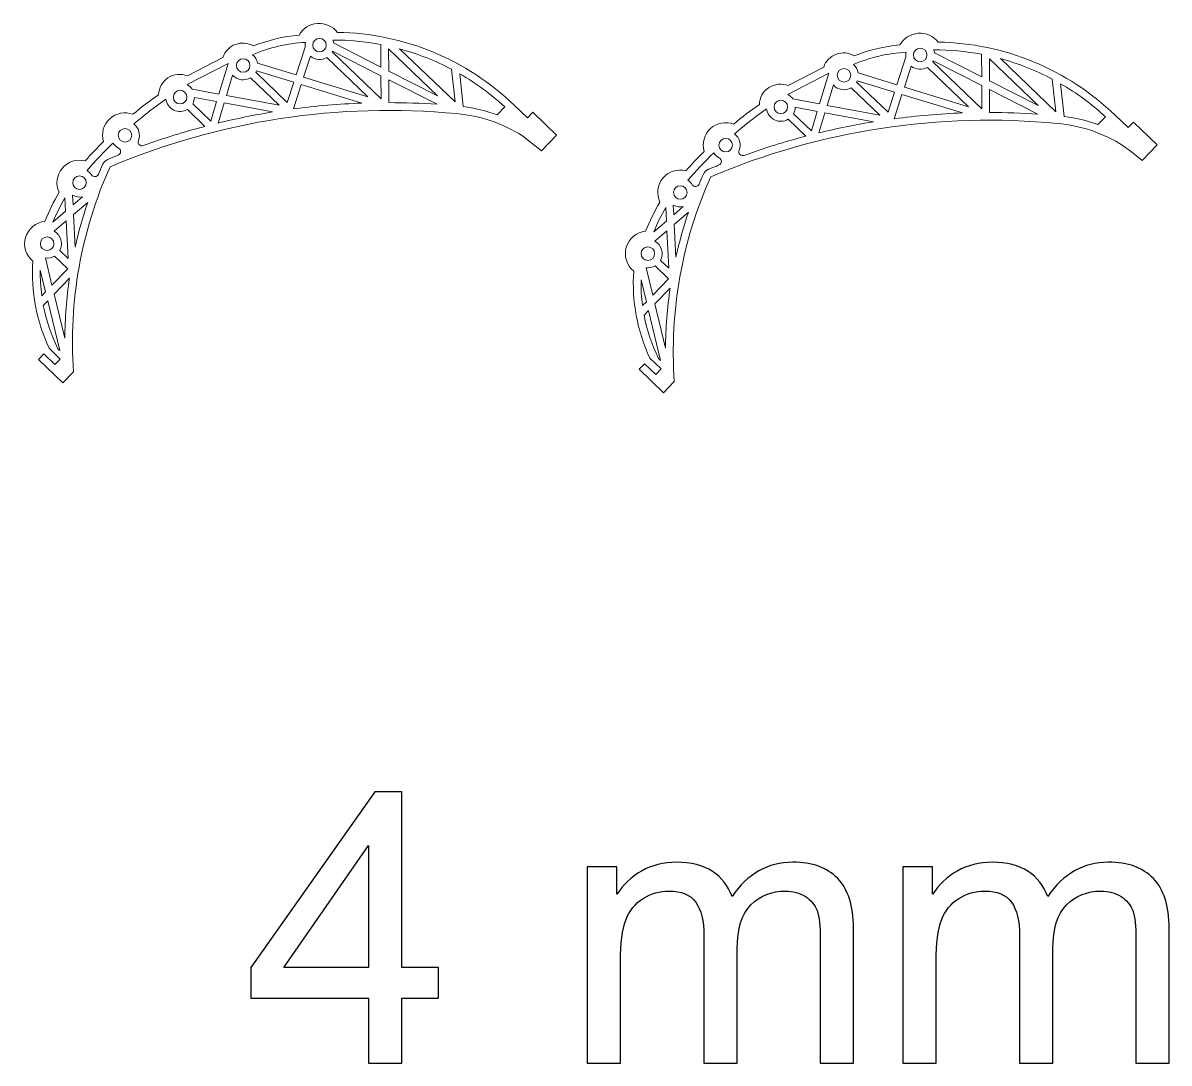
# Model space of a CAD drawing. Header units: millimetres. Extents: x -924 to 692, y -968 to 888.
# Drawn here: x 99 to 692, y -738 to -200 of the extents above; entities that cross this region are included whole.
import ezdxf

# ---------------------------------------------------------------- set-up
doc = ezdxf.new("R2010")
doc.units = ezdxf.units.MM
doc.header["$MEASUREMENT"] = 0

msp = doc.modelspace()

# ---------------------------------------------------------------- linework, layer by layer
at = {"lineweight": 5}
for points, knots in [([(362.8055, -246.691), (362.8055, -246.691), (375.0893, -258.4822), (375.0893, -258.4822), (375.0893, -258.4822), (375.0893, -258.4822), (367.2673, -266.631), (367.2673, -266.631), (367.2673, -266.631), (367.2673, -266.631), (361.7364, -262.0861), (361.7364, -262.0861), (361.7364, -262.0861), (361.7364, -262.0861), (357.5361, -258.8951), (357.5361, -258.8951), (357.5361, -258.8951), (347.2894, -252.423), (335.6518, -248.4897), (323.5795, -247.4211), (323.5795, -247.4211), (262.4586, -241.5373), (200.8632, -250.9915), (144.3262, -274.9488), (144.3262, -274.9488), (129.3816, -308.1695), (122.9067, -344.56), (125.4834, -380.8962), (125.4834, -380.8962), (125.4834, -380.8962), (119.9435, -386.6676), (119.9435, -386.6676), (119.9435, -386.6676), (119.9435, -386.6676), (107.3086, -374.5395), (107.3086, -374.5395), (107.3086, -374.5395), (107.3086, -374.5395), (110.0786, -371.6538), (110.0786, -371.6538), (110.0786, -371.6538), (110.0786, -371.6538), (115.85, -377.1938), (115.85, -377.1938), (115.85, -377.1938), (115.85, -377.1938), (118.62, -374.3081), (118.62, -374.3081), (118.62, -374.3081), (118.62, -374.3081), (112.8486, -368.7681), (112.8486, -368.7681), (112.8486, -368.7681), (106.3048, -354.6983), (103.4255, -339.1945), (104.4774, -323.7131), (104.4774, -323.7131), (100.8228, -320.762), (99.3076, -315.8988), (100.6394, -311.3942), (100.6394, -311.3942), (101.9713, -306.8895), (105.9734, -303.6234), (110.6452, -303.1341), (110.6452, -303.1341), (112.7106, -297.9303), (115.1851, -292.8975), (118.0449, -288.0842), (118.0449, -288.0842), (116.1052, -284.0196), (116.692, -279.1998), (119.5501, -275.7193), (119.5501, -275.7193), (122.4083, -272.2388), (127.087, -270.7427), (131.4512, -271.8548), (131.4512, -271.8548), (134.5139, -268.4406), (137.6672, -265.1083), (140.9072, -261.862), (140.9072, -261.862), (139.6648, -257.6394), (140.9175, -253.0774), (144.1422, -250.0814), (144.1422, -250.0814), (147.3668, -247.0855), (152.064, -246.1922), (156.1839, -247.7414), (156.1839, -247.7414), (160.3936, -244.1143), (164.8215, -240.7473), (169.4417, -237.66), (169.4417, -237.66), (169.5197, -234.116), (171.3292, -230.8351), (174.2851, -228.8783), (174.2851, -228.8783), (177.241, -226.9216), (180.9945, -226.5479), (184.2874, -227.8604), (184.2874, -227.8604), (184.2874, -227.8604), (202.6875, -218.2936), (202.6875, -218.2936), (202.6875, -218.2936), (203.7156, -215.1984), (206.0897, -212.7349), (209.145, -211.5933), (209.145, -211.5933), (212.2002, -210.4517), (215.6261, -210.7654), (218.432, -212.4281), (218.432, -212.4281), (225.9798, -209.4056), (233.9332, -207.5089), (242.0327, -206.7993), (242.0327, -206.7993), (244.012, -203.3308), (247.5878, -201.0748), (251.5705, -200.7818), (251.5705, -200.7818), (255.5533, -200.4888), (259.4415, -202.2236), (261.9071, -205.365), (261.9071, -205.365), (296.0376, -205.8681), (328.7154, -219.3647), (353.2666, -243.0792), (353.2666, -243.0792), (353.2666, -243.0792), (360.0355, -249.5767), (360.0355, -249.5767), (360.0355, -249.5767), (360.0355, -249.5767), (362.8055, -246.691), (362.8055, -246.691)], [0, 0, 0, 0, 0.02941176, 0.02941176, 0.02941176, 0.02941176, 0.05882353, 0.05882353, 0.05882353, 0.05882353, 0.08823529, 0.08823529, 0.08823529, 0.08823529, 0.11764706, 0.11764706, 0.11764706, 0.11764706, 0.14705882, 0.14705882, 0.14705882, 0.14705882, 0.17647059, 0.17647059, 0.17647059, 0.17647059, 0.20588235, 0.20588235, 0.20588235, 0.20588235, 0.23529412, 0.23529412, 0.23529412, 0.23529412, 0.26470588, 0.26470588, 0.26470588, 0.26470588, 0.29411765, 0.29411765, 0.29411765, 0.29411765, 0.32352941, 0.32352941, 0.32352941, 0.32352941, 0.35294118, 0.35294118, 0.35294118, 0.35294118, 0.38235294, 0.38235294, 0.38235294, 0.38235294, 0.41176471, 0.41176471, 0.41176471, 0.41176471, 0.44117647, 0.44117647, 0.44117647, 0.44117647, 0.47058824, 0.47058824, 0.47058824, 0.47058824, 0.5, 0.5, 0.5, 0.5, 0.52941176, 0.52941176, 0.52941176, 0.52941176, 0.55882353, 0.55882353, 0.55882353, 0.55882353, 0.58823529, 0.58823529, 0.58823529, 0.58823529, 0.61764706, 0.61764706, 0.61764706, 0.61764706, 0.64705882, 0.64705882, 0.64705882, 0.64705882, 0.67647059, 0.67647059, 0.67647059, 0.67647059, 0.70588235, 0.70588235, 0.70588235, 0.70588235, 0.73529412, 0.73529412, 0.73529412, 0.73529412, 0.76470588, 0.76470588, 0.76470588, 0.76470588, 0.79411765, 0.79411765, 0.79411765, 0.79411765, 0.82352941, 0.82352941, 0.82352941, 0.82352941, 0.85294118, 0.85294118, 0.85294118, 0.85294118, 0.88235294, 0.88235294, 0.88235294, 0.88235294, 0.91176471, 0.91176471, 0.91176471, 0.91176471, 0.94117647, 0.94117647, 0.94117647, 0.94117647, 0.97058824, 0.97058824, 0.97058824, 0.97058824, 1, 1, 1, 1]), ([(673.3159, -251.771), (673.3159, -251.771), (685.5997, -263.5622), (685.5997, -263.5622), (685.5997, -263.5622), (685.5997, -263.5622), (677.7778, -271.711), (677.7778, -271.711), (677.7778, -271.711), (677.7778, -271.711), (672.2469, -267.1661), (672.2469, -267.1661), (672.2469, -267.1661), (672.2469, -267.1661), (668.0465, -263.9751), (668.0465, -263.9751), (668.0465, -263.9751), (657.7998, -257.503), (646.1623, -253.5697), (634.0899, -252.5011), (634.0899, -252.5011), (572.969, -246.6173), (511.3736, -256.0715), (454.8366, -280.0288), (454.8366, -280.0288), (439.8921, -313.2495), (433.4171, -349.64), (435.9938, -385.9762), (435.9938, -385.9762), (435.9938, -385.9762), (430.4539, -391.7476), (430.4539, -391.7476), (430.4539, -391.7476), (430.4539, -391.7476), (417.8191, -379.6195), (417.8191, -379.6195), (417.8191, -379.6195), (417.8191, -379.6195), (420.589, -376.7338), (420.589, -376.7338), (420.589, -376.7338), (420.589, -376.7338), (426.3604, -382.2738), (426.3604, -382.2738), (426.3604, -382.2738), (426.3604, -382.2738), (429.1304, -379.3881), (429.1304, -379.3881), (429.1304, -379.3881), (429.1304, -379.3881), (423.359, -373.8481), (423.359, -373.8481), (423.359, -373.8481), (416.8152, -359.7783), (413.9359, -344.2745), (414.9879, -328.7931), (414.9879, -328.7931), (411.3332, -325.842), (409.8181, -320.9788), (411.1499, -316.4742), (411.1499, -316.4742), (412.4817, -311.9695), (416.4838, -308.7034), (421.1556, -308.2141), (421.1556, -308.2141), (423.221, -303.0103), (425.6956, -297.9775), (428.5553, -293.1642), (428.5553, -293.1642), (426.6156, -289.0996), (427.2024, -284.2798), (430.0606, -280.7993), (430.0606, -280.7993), (432.9188, -277.3188), (437.5974, -275.8227), (441.9617, -276.9348), (441.9617, -276.9348), (445.0244, -273.5206), (448.1776, -270.1883), (451.4177, -266.942), (451.4177, -266.942), (450.1752, -262.7194), (451.428, -258.1574), (454.6526, -255.1614), (454.6526, -255.1614), (457.8772, -252.1655), (462.5744, -251.2722), (466.6944, -252.8214), (466.6944, -252.8214), (470.9041, -249.1943), (475.3319, -245.8273), (479.9521, -242.74), (479.9521, -242.74), (480.0301, -239.196), (481.8396, -235.9151), (484.7955, -233.9583), (484.7955, -233.9583), (487.7514, -232.0016), (491.5049, -231.6279), (494.7978, -232.9404), (494.7978, -232.9404), (494.7978, -232.9404), (513.198, -223.3736), (513.198, -223.3736), (513.198, -223.3736), (514.226, -220.2784), (516.6002, -217.8149), (519.6554, -216.6733), (519.6554, -216.6733), (522.7106, -215.5317), (526.1365, -215.8454), (528.9424, -217.5081), (528.9424, -217.5081), (536.4902, -214.4856), (544.4437, -212.5889), (552.5431, -211.8793), (552.5431, -211.8793), (554.5224, -208.4108), (558.0982, -206.1548), (562.081, -205.8618), (562.081, -205.8618), (566.0637, -205.5688), (569.9519, -207.3036), (572.4176, -210.445), (572.4176, -210.445), (606.548, -210.9481), (639.2259, -224.4447), (663.777, -248.1592), (663.777, -248.1592), (663.777, -248.1592), (670.5459, -254.6567), (670.5459, -254.6567), (670.5459, -254.6567), (670.5459, -254.6567), (673.3159, -251.771), (673.3159, -251.771)], [0, 0, 0, 0, 0.02941176, 0.02941176, 0.02941176, 0.02941176, 0.05882353, 0.05882353, 0.05882353, 0.05882353, 0.08823529, 0.08823529, 0.08823529, 0.08823529, 0.11764706, 0.11764706, 0.11764706, 0.11764706, 0.14705882, 0.14705882, 0.14705882, 0.14705882, 0.17647059, 0.17647059, 0.17647059, 0.17647059, 0.20588235, 0.20588235, 0.20588235, 0.20588235, 0.23529412, 0.23529412, 0.23529412, 0.23529412, 0.26470588, 0.26470588, 0.26470588, 0.26470588, 0.29411765, 0.29411765, 0.29411765, 0.29411765, 0.32352941, 0.32352941, 0.32352941, 0.32352941, 0.35294118, 0.35294118, 0.35294118, 0.35294118, 0.38235294, 0.38235294, 0.38235294, 0.38235294, 0.41176471, 0.41176471, 0.41176471, 0.41176471, 0.44117647, 0.44117647, 0.44117647, 0.44117647, 0.47058824, 0.47058824, 0.47058824, 0.47058824, 0.5, 0.5, 0.5, 0.5, 0.52941176, 0.52941176, 0.52941176, 0.52941176, 0.55882353, 0.55882353, 0.55882353, 0.55882353, 0.58823529, 0.58823529, 0.58823529, 0.58823529, 0.61764706, 0.61764706, 0.61764706, 0.61764706, 0.64705882, 0.64705882, 0.64705882, 0.64705882, 0.67647059, 0.67647059, 0.67647059, 0.67647059, 0.70588235, 0.70588235, 0.70588235, 0.70588235, 0.73529412, 0.73529412, 0.73529412, 0.73529412, 0.76470588, 0.76470588, 0.76470588, 0.76470588, 0.79411765, 0.79411765, 0.79411765, 0.79411765, 0.82352941, 0.82352941, 0.82352941, 0.82352941, 0.85294118, 0.85294118, 0.85294118, 0.85294118, 0.88235294, 0.88235294, 0.88235294, 0.88235294, 0.91176471, 0.91176471, 0.91176471, 0.91176471, 0.94117647, 0.94117647, 0.94117647, 0.94117647, 0.97058824, 0.97058824, 0.97058824, 0.97058824, 1, 1, 1, 1]), ([(245.292, -210.5833), (245.1398, -211.3705), (245.1161, -212.177), (245.222, -212.9719), (245.222, -212.9719), (245.222, -212.9719), (240.5618, -227.3837), (240.5618, -227.3837), (240.5618, -227.3837), (240.5618, -227.3837), (220.4744, -221.2233), (220.4744, -221.2233), (220.4744, -221.2233), (220.1794, -219.5531), (219.3222, -218.035), (218.0438, -216.9204), (218.0438, -216.9204), (226.6759, -213.2033), (235.9055, -211.0572), (245.292, -210.5833)], [0, 0, 0, 0, 0.2, 0.2, 0.2, 0.2, 0.4, 0.4, 0.4, 0.4, 0.6, 0.6, 0.6, 0.6, 0.8, 0.8, 0.8, 0.8, 1, 1, 1, 1]), ([(256.0778, -211.9921), (256.0778, -210.0591), (254.5108, -208.4921), (252.5778, -208.4921), (252.5778, -208.4921), (250.6448, -208.4921), (249.0778, -210.0591), (249.0778, -211.9921), (249.0778, -211.9921), (249.0778, -213.9251), (250.6448, -215.4921), (252.5778, -215.4921), (252.5778, -215.4921), (254.5108, -215.4921), (256.0778, -213.9251), (256.0778, -211.9921)], [0, 0, 0, 0, 0.25, 0.25, 0.25, 0.25, 0.5, 0.5, 0.5, 0.5, 0.75, 0.75, 0.75, 0.75, 1, 1, 1, 1]), ([(259.5127, -209.3509), (267.8306, -209.3252), (276.1335, -210.0961), (284.3046, -211.6525), (284.3046, -211.6525), (284.3046, -211.6525), (284.3582, -223.3152), (284.3582, -223.3152), (284.3582, -223.3152), (284.3582, -223.3152), (259.9119, -210.8612), (259.9119, -210.8612), (259.9119, -210.8612), (259.8324, -210.3451), (259.6985, -209.8389), (259.5127, -209.3509)], [0, 0, 0, 0, 0.25, 0.25, 0.25, 0.25, 0.5, 0.5, 0.5, 0.5, 0.75, 0.75, 0.75, 0.75, 1, 1, 1, 1]), ([(216.6666, -222.5134), (216.6666, -220.5804), (215.0996, -219.0134), (213.1666, -219.0134), (213.1666, -219.0134), (211.2336, -219.0134), (209.6666, -220.5804), (209.6666, -222.5134), (209.6666, -222.5134), (209.6666, -224.4464), (211.2336, -226.0134), (213.1666, -226.0134), (213.1666, -226.0134), (215.0996, -226.0134), (216.6666, -224.4464), (216.6666, -222.5134)], [0, 0, 0, 0, 0.25, 0.25, 0.25, 0.25, 0.5, 0.5, 0.5, 0.5, 0.75, 0.75, 0.75, 0.75, 1, 1, 1, 1]), ([(256.3483, -218.3837), (256.3483, -218.3837), (277.5378, -238.7234), (277.5378, -238.7234), (277.5378, -238.7234), (277.5378, -238.7234), (244.3864, -228.5566), (244.3864, -228.5566), (244.3864, -228.5566), (244.3864, -228.5566), (247.8841, -217.7399), (247.8841, -217.7399), (247.8841, -217.7399), (250.2938, -219.7064), (253.6699, -219.9648), (256.3483, -218.3837)], [0, 0, 0, 0, 0.25, 0.25, 0.25, 0.25, 0.5, 0.5, 0.5, 0.5, 0.75, 0.75, 0.75, 0.75, 1, 1, 1, 1]), ([(259.3361, -215.057), (259.2684, -215.2063), (259.1957, -215.3534), (259.1183, -215.498), (259.1183, -215.498), (259.1183, -215.498), (284.4339, -239.7984), (284.4339, -239.7984), (284.4339, -239.7984), (284.4339, -239.7984), (284.3788, -227.8149), (284.3788, -227.8149), (284.3788, -227.8149), (284.3788, -227.8149), (259.3361, -215.057), (259.3361, -215.057)], [0, 0, 0, 0, 0.25, 0.25, 0.25, 0.25, 0.5, 0.5, 0.5, 0.5, 0.75, 0.75, 0.75, 0.75, 1, 1, 1, 1]), ([(288.3676, -225.3578), (288.3676, -225.3578), (288.3153, -213.9783), (288.3153, -213.9783), (288.3153, -213.9783), (288.3153, -213.9783), (313.5186, -238.171), (313.5186, -238.171), (313.5186, -238.171), (313.5186, -238.171), (288.3676, -225.3578), (288.3676, -225.3578)], [0, 0, 0, 0, 0.33333333, 0.33333333, 0.33333333, 0.33333333, 0.66666667, 0.66666667, 0.66666667, 0.66666667, 1, 1, 1, 1]), ([(320.8578, -224.4738), (320.8578, -224.4738), (322.6363, -241.3784), (322.6363, -241.3784), (322.6363, -241.3784), (322.6363, -241.3784), (293.9931, -213.8838), (293.9931, -213.8838), (293.9931, -213.8838), (303.3119, -216.4078), (312.3233, -219.9602), (320.8578, -224.4738)], [0, 0, 0, 0, 0.33333333, 0.33333333, 0.33333333, 0.33333333, 0.66666667, 0.66666667, 0.66666667, 0.66666667, 1, 1, 1, 1]), ([(555.8024, -215.6633), (555.6502, -216.4505), (555.6265, -217.257), (555.7324, -218.0519), (555.7324, -218.0519), (555.7324, -218.0519), (551.0722, -232.4637), (551.0722, -232.4637), (551.0722, -232.4637), (551.0722, -232.4637), (530.9848, -226.3033), (530.9848, -226.3033), (530.9848, -226.3033), (530.6898, -224.6331), (529.8326, -223.115), (528.5542, -222.0004), (528.5542, -222.0004), (537.1863, -218.2833), (546.416, -216.1372), (555.8024, -215.6633)], [0, 0, 0, 0, 0.2, 0.2, 0.2, 0.2, 0.4, 0.4, 0.4, 0.4, 0.6, 0.6, 0.6, 0.6, 0.8, 0.8, 0.8, 0.8, 1, 1, 1, 1]), ([(566.5883, -217.0721), (566.5883, -215.1391), (565.0213, -213.5721), (563.0883, -213.5721), (563.0883, -213.5721), (561.1553, -213.5721), (559.5883, -215.1391), (559.5883, -217.0721), (559.5883, -217.0721), (559.5882, -219.0051), (561.1552, -220.5721), (563.0882, -220.5721), (563.0882, -220.5721), (565.0212, -220.5721), (566.5882, -219.0051), (566.5883, -217.0721)], [0, 0, 0, 0, 0.25, 0.25, 0.25, 0.25, 0.5, 0.5, 0.5, 0.5, 0.75, 0.75, 0.75, 0.75, 1, 1, 1, 1]), ([(570.0231, -214.4309), (578.3411, -214.4052), (586.6439, -215.1761), (594.815, -216.7325), (594.815, -216.7325), (594.815, -216.7325), (594.8686, -228.3952), (594.8686, -228.3952), (594.8686, -228.3952), (594.8686, -228.3952), (570.4224, -215.9412), (570.4224, -215.9412), (570.4224, -215.9412), (570.3428, -215.4251), (570.209, -214.9189), (570.0231, -214.4309)], [0, 0, 0, 0, 0.25, 0.25, 0.25, 0.25, 0.5, 0.5, 0.5, 0.5, 0.75, 0.75, 0.75, 0.75, 1, 1, 1, 1]), ([(598.878, -230.4378), (598.878, -230.4378), (598.8257, -219.0583), (598.8257, -219.0583), (598.8257, -219.0583), (598.8257, -219.0583), (624.0291, -243.251), (624.0291, -243.251), (624.0291, -243.251), (624.0291, -243.251), (598.878, -230.4378), (598.878, -230.4378)], [0, 0, 0, 0, 0.33333333, 0.33333333, 0.33333333, 0.33333333, 0.66666667, 0.66666667, 0.66666667, 0.66666667, 1, 1, 1, 1]), ([(631.3682, -229.5538), (631.3682, -229.5538), (633.1467, -246.4584), (633.1467, -246.4584), (633.1467, -246.4584), (633.1467, -246.4584), (604.5035, -218.9638), (604.5035, -218.9638), (604.5035, -218.9638), (613.8223, -221.4878), (622.8337, -225.0402), (631.3682, -229.5538)], [0, 0, 0, 0, 0.33333333, 0.33333333, 0.33333333, 0.33333333, 0.66666667, 0.66666667, 0.66666667, 0.66666667, 1, 1, 1, 1]), ([(186.7106, -234.7282), (186.7106, -234.7282), (200.5484, -237.304), (200.5484, -237.304), (200.5484, -237.304), (200.5484, -237.304), (205.3299, -221.4281), (205.3299, -221.4281), (205.3299, -221.4281), (205.3299, -221.4281), (184.209, -232.4095), (184.209, -232.4095), (184.209, -232.4095), (185.2114, -232.9776), (186.0681, -233.7717), (186.7106, -234.7282)], [0, 0, 0, 0, 0.25, 0.25, 0.25, 0.25, 0.5, 0.5, 0.5, 0.5, 0.75, 0.75, 0.75, 0.75, 1, 1, 1, 1]), ([(527.177, -227.5934), (527.177, -225.6604), (525.61, -224.0934), (523.677, -224.0934), (523.677, -224.0934), (521.744, -224.0934), (520.177, -225.6604), (520.177, -227.5934), (520.177, -227.5934), (520.177, -229.5264), (521.744, -231.0934), (523.677, -231.0934), (523.677, -231.0934), (525.61, -231.0934), (527.177, -229.5264), (527.177, -227.5934)], [0, 0, 0, 0, 0.25, 0.25, 0.25, 0.25, 0.5, 0.5, 0.5, 0.5, 0.75, 0.75, 0.75, 0.75, 1, 1, 1, 1]), ([(566.8587, -223.4637), (566.8587, -223.4637), (588.0482, -243.8034), (588.0482, -243.8034), (588.0482, -243.8034), (588.0482, -243.8034), (554.8968, -233.6366), (554.8968, -233.6366), (554.8968, -233.6366), (554.8968, -233.6366), (558.3945, -222.8199), (558.3945, -222.8199), (558.3945, -222.8199), (560.8042, -224.7864), (564.1803, -225.0448), (566.8587, -223.4637)], [0, 0, 0, 0, 0.25, 0.25, 0.25, 0.25, 0.5, 0.5, 0.5, 0.5, 0.75, 0.75, 0.75, 0.75, 1, 1, 1, 1]), ([(569.8466, -220.137), (569.7788, -220.2863), (569.7062, -220.4334), (569.6287, -220.578), (569.6287, -220.578), (569.6287, -220.578), (594.9443, -244.8784), (594.9443, -244.8784), (594.9443, -244.8784), (594.9443, -244.8784), (594.8893, -232.8949), (594.8893, -232.8949), (594.8893, -232.8949), (594.8893, -232.8949), (569.8466, -220.137), (569.8466, -220.137)], [0, 0, 0, 0, 0.25, 0.25, 0.25, 0.25, 0.5, 0.5, 0.5, 0.5, 0.75, 0.75, 0.75, 0.75, 1, 1, 1, 1]), ([(231.7346, -243.1091), (231.7346, -243.1091), (204.5041, -238.0403), (204.5041, -238.0403), (204.5041, -238.0403), (204.5041, -238.0403), (207.6767, -227.5064), (207.6767, -227.5064), (207.6767, -227.5064), (210.0447, -230.1078), (213.9079, -230.6936), (216.937, -228.9049), (216.937, -228.9049), (216.937, -228.9049), (231.7346, -243.1091), (231.7346, -243.1091)], [0, 0, 0, 0, 0.25, 0.25, 0.25, 0.25, 0.5, 0.5, 0.5, 0.5, 0.75, 0.75, 0.75, 0.75, 1, 1, 1, 1]), ([(220.0532, -225.278), (219.9515, -225.5312), (219.8359, -225.7787), (219.707, -226.0192), (219.707, -226.0192), (219.707, -226.0192), (235.9586, -241.6191), (235.9586, -241.6191), (235.9586, -241.6191), (235.9586, -241.6191), (239.3309, -231.1901), (239.3309, -231.1901), (239.3309, -231.1901), (239.3309, -231.1901), (220.0532, -225.278), (220.0532, -225.278)], [0, 0, 0, 0, 0.25, 0.25, 0.25, 0.25, 0.5, 0.5, 0.5, 0.5, 0.75, 0.75, 0.75, 0.75, 1, 1, 1, 1]), ([(313.341, -242.5696), (313.341, -242.5696), (288.3883, -229.8575), (288.3883, -229.8575), (288.3883, -229.8575), (288.3883, -229.8575), (288.4428, -241.7225), (288.4428, -241.7225), (288.4428, -241.7225), (296.7491, -241.7275), (305.0535, -242.01), (313.341, -242.5696)], [0, 0, 0, 0, 0.33333333, 0.33333333, 0.33333333, 0.33333333, 0.66666667, 0.66666667, 0.66666667, 0.66666667, 1, 1, 1, 1]), ([(344.4408, -248.0179), (338.7753, -245.9421), (332.8948, -244.5126), (326.9086, -243.7564), (326.9086, -243.7564), (326.9086, -243.7564), (325.1283, -226.8358), (325.1283, -226.8358), (325.1283, -226.8358), (333.4787, -231.6604), (341.2693, -237.3982), (348.3542, -243.941), (348.3542, -243.941), (348.3542, -243.941), (344.4408, -248.0179), (344.4408, -248.0179)], [0, 0, 0, 0, 0.25, 0.25, 0.25, 0.25, 0.5, 0.5, 0.5, 0.5, 0.75, 0.75, 0.75, 0.75, 1, 1, 1, 1]), ([(497.221, -239.8082), (497.221, -239.8082), (511.0588, -242.384), (511.0588, -242.384), (511.0588, -242.384), (511.0588, -242.384), (515.8403, -226.5081), (515.8403, -226.5081), (515.8403, -226.5081), (515.8403, -226.5081), (494.7194, -237.4895), (494.7194, -237.4895), (494.7194, -237.4895), (495.7219, -238.0576), (496.5785, -238.8517), (497.221, -239.8082)], [0, 0, 0, 0, 0.25, 0.25, 0.25, 0.25, 0.5, 0.5, 0.5, 0.5, 0.75, 0.75, 0.75, 0.75, 1, 1, 1, 1]), ([(530.5636, -230.358), (530.4619, -230.6112), (530.3464, -230.8587), (530.2174, -231.0992), (530.2174, -231.0992), (530.2174, -231.0992), (546.469, -246.6991), (546.469, -246.6991), (546.469, -246.6991), (546.469, -246.6991), (549.8413, -236.2701), (549.8413, -236.2701), (549.8413, -236.2701), (549.8413, -236.2701), (530.5636, -230.358), (530.5636, -230.358)], [0, 0, 0, 0, 0.25, 0.25, 0.25, 0.25, 0.5, 0.5, 0.5, 0.5, 0.75, 0.75, 0.75, 0.75, 1, 1, 1, 1]), ([(184.0502, -238.8657), (184.0502, -236.9327), (182.4832, -235.3657), (180.5502, -235.3657), (180.5502, -235.3657), (178.6173, -235.3657), (177.0502, -236.9327), (177.0502, -238.8657), (177.0502, -238.8657), (177.0502, -240.7987), (178.6172, -242.3657), (180.5502, -242.3657), (180.5502, -242.3657), (182.4832, -242.3657), (184.0502, -240.7987), (184.0502, -238.8657)], [0, 0, 0, 0, 0.25, 0.25, 0.25, 0.25, 0.5, 0.5, 0.5, 0.5, 0.75, 0.75, 0.75, 0.75, 1, 1, 1, 1]), ([(239.0772, -244.9754), (250.8294, -243.4127), (262.6505, -242.4115), (274.4981, -241.9751), (274.4981, -241.9751), (274.4981, -241.9751), (243.1556, -232.363), (243.1556, -232.363), (243.1556, -232.363), (243.1556, -232.363), (239.0772, -244.9754), (239.0772, -244.9754)], [0, 0, 0, 0, 0.33333333, 0.33333333, 0.33333333, 0.33333333, 0.66666667, 0.66666667, 0.66666667, 0.66666667, 1, 1, 1, 1]), ([(542.245, -248.1891), (542.245, -248.1891), (515.0145, -243.1203), (515.0145, -243.1203), (515.0145, -243.1203), (515.0145, -243.1203), (518.1872, -232.5864), (518.1872, -232.5864), (518.1872, -232.5864), (520.5551, -235.1878), (524.4183, -235.7736), (527.4475, -233.9849), (527.4475, -233.9849), (527.4475, -233.9849), (542.245, -248.1891), (542.245, -248.1891)], [0, 0, 0, 0, 0.25, 0.25, 0.25, 0.25, 0.5, 0.5, 0.5, 0.5, 0.75, 0.75, 0.75, 0.75, 1, 1, 1, 1]), ([(623.8514, -247.6496), (623.8514, -247.6496), (598.8987, -234.9375), (598.8987, -234.9375), (598.8987, -234.9375), (598.8987, -234.9375), (598.9532, -246.8025), (598.9532, -246.8025), (598.9532, -246.8025), (607.2596, -246.8075), (615.564, -247.09), (623.8514, -247.6496)], [0, 0, 0, 0, 0.33333333, 0.33333333, 0.33333333, 0.33333333, 0.66666667, 0.66666667, 0.66666667, 0.66666667, 1, 1, 1, 1]), ([(654.9512, -253.0979), (649.2857, -251.0221), (643.4053, -249.5926), (637.419, -248.8364), (637.419, -248.8364), (637.419, -248.8364), (635.6388, -231.9158), (635.6388, -231.9158), (635.6388, -231.9158), (643.9891, -236.7404), (651.7797, -242.4782), (658.8646, -249.021), (658.8646, -249.021), (658.8646, -249.021), (654.9512, -253.0979), (654.9512, -253.0979)], [0, 0, 0, 0, 0.25, 0.25, 0.25, 0.25, 0.5, 0.5, 0.5, 0.5, 0.75, 0.75, 0.75, 0.75, 1, 1, 1, 1]), ([(156.5964, -252.7328), (159.2043, -254.7419), (160.174, -258.2345), (158.9805, -261.3025), (158.9805, -261.3025), (158.6976, -262.0354), (158.8694, -262.866), (159.4197, -263.4266), (159.4197, -263.4266), (159.97, -263.9872), (160.7858, -264.1785), (161.5238, -263.9093), (161.5238, -263.9093), (171.9977, -260.1249), (182.6368, -256.8115), (193.4073, -253.9794), (193.4073, -253.9794), (193.4073, -253.9794), (184.3207, -245.2572), (184.3207, -245.2572), (184.3207, -245.2572), (182.185, -246.5212), (179.5586, -246.6328), (177.3234, -245.5545), (177.3234, -245.5545), (175.0882, -244.4762), (173.5379, -242.33), (173.198, -239.8717), (173.198, -239.8717), (173.198, -239.8717), (168.6599, -243.18), (168.6599, -243.18), (168.6599, -243.18), (168.6599, -243.18), (164.9715, -245.8963), (164.9715, -245.8963), (164.9715, -245.8963), (164.9715, -245.8963), (160.9221, -249.2223), (160.9221, -249.2223), (160.9221, -249.2223), (160.9221, -249.2223), (156.5964, -252.7328), (156.5964, -252.7328)], [0, 0, 0, 0, 0.09090909, 0.09090909, 0.09090909, 0.09090909, 0.18181818, 0.18181818, 0.18181818, 0.18181818, 0.27272727, 0.27272727, 0.27272727, 0.27272727, 0.36363636, 0.36363636, 0.36363636, 0.36363636, 0.45454545, 0.45454545, 0.45454545, 0.45454545, 0.54545455, 0.54545455, 0.54545455, 0.54545455, 0.63636364, 0.63636364, 0.63636364, 0.63636364, 0.72727273, 0.72727273, 0.72727273, 0.72727273, 0.81818182, 0.81818182, 0.81818182, 0.81818182, 0.90909091, 0.90909091, 0.90909091, 0.90909091, 1, 1, 1, 1]), ([(196.3463, -251.256), (196.3463, -251.256), (199.388, -241.1567), (199.388, -241.1567), (199.388, -241.1567), (199.388, -241.1567), (187.9692, -239.0312), (187.9692, -239.0312), (187.9692, -239.0312), (187.9432, -240.1981), (187.642, -241.3428), (187.0907, -242.3715), (187.0907, -242.3715), (187.0907, -242.3715), (196.3463, -251.256), (196.3463, -251.256)], [0, 0, 0, 0, 0.25, 0.25, 0.25, 0.25, 0.5, 0.5, 0.5, 0.5, 0.75, 0.75, 0.75, 0.75, 1, 1, 1, 1]), ([(228.3876, -246.5548), (228.3876, -246.5548), (203.3437, -241.8931), (203.3437, -241.8931), (203.3437, -241.8931), (203.3437, -241.8931), (200.2226, -252.2559), (200.2226, -252.2559), (200.2226, -252.2559), (209.534, -249.9944), (218.9298, -248.0925), (228.3876, -246.5548)], [0, 0, 0, 0, 0.33333333, 0.33333333, 0.33333333, 0.33333333, 0.66666667, 0.66666667, 0.66666667, 0.66666667, 1, 1, 1, 1]), ([(494.5607, -243.9457), (494.5607, -242.0127), (492.9937, -240.4457), (491.0607, -240.4457), (491.0607, -240.4457), (489.1277, -240.4457), (487.5607, -242.0127), (487.5607, -243.9457), (487.5607, -243.9457), (487.5607, -245.8787), (489.1277, -247.4457), (491.0607, -247.4457), (491.0607, -247.4457), (492.9937, -247.4457), (494.5607, -245.8787), (494.5607, -243.9457)], [0, 0, 0, 0, 0.25, 0.25, 0.25, 0.25, 0.5, 0.5, 0.5, 0.5, 0.75, 0.75, 0.75, 0.75, 1, 1, 1, 1]), ([(549.5876, -250.0554), (561.3398, -248.4927), (573.1609, -247.4915), (585.0085, -247.0551), (585.0085, -247.0551), (585.0085, -247.0551), (553.666, -237.443), (553.666, -237.443), (553.666, -237.443), (553.666, -237.443), (549.5876, -250.0554), (549.5876, -250.0554)], [0, 0, 0, 0, 0.33333333, 0.33333333, 0.33333333, 0.33333333, 0.66666667, 0.66666667, 0.66666667, 0.66666667, 1, 1, 1, 1]), ([(467.1068, -257.8128), (469.7147, -259.8219), (470.6844, -263.3145), (469.4909, -266.3825), (469.4909, -266.3825), (469.2081, -267.1154), (469.3798, -267.946), (469.9301, -268.5066), (469.9301, -268.5066), (470.4804, -269.0672), (471.2962, -269.2585), (472.0342, -268.9893), (472.0342, -268.9893), (482.5081, -265.2049), (493.1472, -261.8915), (503.9177, -259.0594), (503.9177, -259.0594), (503.9177, -259.0594), (494.8311, -250.3372), (494.8311, -250.3372), (494.8311, -250.3372), (492.6955, -251.6012), (490.069, -251.7128), (487.8338, -250.6345), (487.8338, -250.6345), (485.5986, -249.5562), (484.0483, -247.41), (483.7084, -244.9517), (483.7084, -244.9517), (483.7084, -244.9517), (479.1703, -248.26), (479.1703, -248.26), (479.1703, -248.26), (479.1703, -248.26), (475.4819, -250.9763), (475.4819, -250.9763), (475.4819, -250.9763), (475.4819, -250.9763), (471.4325, -254.3023), (471.4325, -254.3023), (471.4325, -254.3023), (471.4325, -254.3023), (467.1068, -257.8128), (467.1068, -257.8128)], [0, 0, 0, 0, 0.09090909, 0.09090909, 0.09090909, 0.09090909, 0.18181818, 0.18181818, 0.18181818, 0.18181818, 0.27272727, 0.27272727, 0.27272727, 0.27272727, 0.36363636, 0.36363636, 0.36363636, 0.36363636, 0.45454545, 0.45454545, 0.45454545, 0.45454545, 0.54545455, 0.54545455, 0.54545455, 0.54545455, 0.63636364, 0.63636364, 0.63636364, 0.63636364, 0.72727273, 0.72727273, 0.72727273, 0.72727273, 0.81818182, 0.81818182, 0.81818182, 0.81818182, 0.90909091, 0.90909091, 0.90909091, 0.90909091, 1, 1, 1, 1]), ([(506.8567, -256.336), (506.8567, -256.336), (509.8984, -246.2367), (509.8984, -246.2367), (509.8984, -246.2367), (509.8984, -246.2367), (498.4796, -244.1112), (498.4796, -244.1112), (498.4796, -244.1112), (498.4536, -245.2781), (498.1525, -246.4228), (497.6011, -247.4515), (497.6011, -247.4515), (497.6011, -247.4515), (506.8567, -256.336), (506.8567, -256.336)], [0, 0, 0, 0, 0.25, 0.25, 0.25, 0.25, 0.5, 0.5, 0.5, 0.5, 0.75, 0.75, 0.75, 0.75, 1, 1, 1, 1]), ([(538.8981, -251.6348), (538.8981, -251.6348), (513.8541, -246.9731), (513.8541, -246.9731), (513.8541, -246.9731), (513.8541, -246.9731), (510.733, -257.3359), (510.733, -257.3359), (510.733, -257.3359), (520.0444, -255.0744), (529.4402, -253.1725), (538.8981, -251.6348)], [0, 0, 0, 0, 0.33333333, 0.33333333, 0.33333333, 0.33333333, 0.66666667, 0.66666667, 0.66666667, 0.66666667, 1, 1, 1, 1]), ([(155.5655, -258.6097), (155.5655, -256.6768), (153.9985, -255.1098), (152.0655, -255.1097), (152.0655, -255.1097), (150.1325, -255.1097), (148.5655, -256.6767), (148.5655, -258.6097), (148.5655, -258.6097), (148.5655, -260.5427), (150.1325, -262.1097), (152.0654, -262.1097), (152.0654, -262.1097), (153.9984, -262.1098), (155.5654, -260.5428), (155.5655, -258.6098)], [0, 0, 0, 0, 0.25, 0.25, 0.25, 0.25, 0.5, 0.5, 0.5, 0.5, 0.75, 0.75, 0.75, 0.75, 1, 1, 1, 1]), ([(466.0759, -263.6897), (466.0759, -261.7568), (464.5089, -260.1898), (462.5759, -260.1897), (462.5759, -260.1897), (460.6429, -260.1897), (459.0759, -261.7567), (459.0759, -263.6897), (459.0759, -263.6897), (459.0759, -265.6227), (460.6429, -267.1897), (462.5759, -267.1897), (462.5759, -267.1897), (464.5089, -267.1898), (466.0759, -265.6228), (466.0759, -263.6898)], [0, 0, 0, 0, 0.25, 0.25, 0.25, 0.25, 0.5, 0.5, 0.5, 0.5, 0.75, 0.75, 0.75, 0.75, 1, 1, 1, 1]), ([(148.5583, -268.8686), (149.2857, -268.5748), (149.7741, -267.8828), (149.8074, -267.099), (149.8074, -267.099), (149.8406, -266.3153), (149.4126, -265.5844), (148.7128, -265.23)], [0, 0, 0, 0, 0.5, 0.5, 0.5, 0.5, 1, 1, 1, 1]), ([(459.0688, -273.9486), (459.7961, -273.6548), (460.2845, -272.9628), (460.3178, -272.179), (460.3178, -272.179), (460.3511, -271.3953), (459.923, -270.6644), (459.2232, -270.31)], [0, 0, 0, 0, 0.5, 0.5, 0.5, 0.5, 1, 1, 1, 1]), ([(132.0487, -283.109), (132.0487, -281.176), (130.4817, -279.609), (128.5487, -279.609), (128.5487, -279.609), (126.6157, -279.609), (125.0487, -281.176), (125.0487, -283.109), (125.0487, -283.109), (125.0487, -285.042), (126.6157, -286.609), (128.5487, -286.609), (128.5487, -286.609), (130.4817, -286.609), (132.0487, -285.042), (132.0487, -283.109)], [0, 0, 0, 0, 0.25, 0.25, 0.25, 0.25, 0.5, 0.5, 0.5, 0.5, 0.75, 0.75, 0.75, 0.75, 1, 1, 1, 1]), ([(134.7824, -279.083), (135.1851, -279.7066), (135.9001, -280.0558), (136.6395, -279.9901), (136.6395, -279.9901), (137.3789, -279.9244), (138.0211, -279.4546), (138.3076, -278.7698)], [0, 0, 0, 0, 0.5, 0.5, 0.5, 0.5, 1, 1, 1, 1]), ([(445.2929, -284.163), (445.6956, -284.7866), (446.4105, -285.1358), (447.1499, -285.0701), (447.1499, -285.0701), (447.8893, -285.0044), (448.5315, -284.5346), (448.818, -283.8498)], [0, 0, 0, 0, 0.5, 0.5, 0.5, 0.5, 1, 1, 1, 1]), ([(130.1364, -290.358), (130.1364, -290.358), (125.2049, -294.5811), (125.2049, -294.5811), (125.2049, -294.5811), (125.2049, -294.5811), (124.9515, -289.5997), (124.9515, -289.5997), (124.9515, -289.5997), (126.5305, -290.4746), (128.373, -290.7444), (130.1364, -290.358)], [0, 0, 0, 0, 0.33333333, 0.33333333, 0.33333333, 0.33333333, 0.66666667, 0.66666667, 0.66666667, 0.66666667, 1, 1, 1, 1]), ([(442.5591, -288.189), (442.5591, -286.256), (440.9921, -284.689), (439.0591, -284.689), (439.0591, -284.689), (437.1261, -284.689), (435.5591, -286.256), (435.5591, -288.189), (435.5591, -288.189), (435.5591, -290.122), (437.1261, -291.689), (439.0591, -291.689), (439.0591, -291.689), (440.9921, -291.689), (442.5591, -290.122), (442.5591, -288.189)], [0, 0, 0, 0, 0.25, 0.25, 0.25, 0.25, 0.5, 0.5, 0.5, 0.5, 0.75, 0.75, 0.75, 0.75, 1, 1, 1, 1]), ([(121.0138, -290.9265), (121.0138, -290.9265), (121.3669, -297.8677), (121.3669, -297.8677), (121.3669, -297.8677), (121.3669, -297.8677), (114.8226, -303.4719), (114.8226, -303.4719), (114.8226, -303.4719), (116.5969, -299.1536), (118.6657, -294.9616), (121.0138, -290.9265)], [0, 0, 0, 0, 0.33333333, 0.33333333, 0.33333333, 0.33333333, 0.66666667, 0.66666667, 0.66666667, 0.66666667, 1, 1, 1, 1]), ([(132.7964, -293.3463), (132.7964, -293.3463), (125.4616, -299.6275), (125.4616, -299.6275), (125.4616, -299.6275), (125.4616, -299.6275), (126.3182, -316.469), (126.3182, -316.469), (126.3182, -316.469), (128.0631, -308.6516), (130.2257, -300.9324), (132.7964, -293.3463)], [0, 0, 0, 0, 0.33333333, 0.33333333, 0.33333333, 0.33333333, 0.66666667, 0.66666667, 0.66666667, 0.66666667, 1, 1, 1, 1]), ([(431.5242, -296.0065), (431.5242, -296.0065), (431.8773, -302.9477), (431.8773, -302.9477), (431.8773, -302.9477), (431.8773, -302.9477), (425.333, -308.5519), (425.333, -308.5519), (425.333, -308.5519), (427.1073, -304.2336), (429.1761, -300.0416), (431.5242, -296.0065)], [0, 0, 0, 0, 0.33333333, 0.33333333, 0.33333333, 0.33333333, 0.66666667, 0.66666667, 0.66666667, 0.66666667, 1, 1, 1, 1]), ([(440.6468, -295.438), (440.6468, -295.438), (435.7153, -299.6611), (435.7153, -299.6611), (435.7153, -299.6611), (435.7153, -299.6611), (435.4619, -294.6797), (435.4619, -294.6797), (435.4619, -294.6797), (437.0409, -295.5546), (438.8834, -295.8244), (440.6468, -295.438)], [0, 0, 0, 0, 0.33333333, 0.33333333, 0.33333333, 0.33333333, 0.66666667, 0.66666667, 0.66666667, 0.66666667, 1, 1, 1, 1]), ([(443.3068, -298.4263), (443.3068, -298.4263), (435.972, -304.7075), (435.972, -304.7075), (435.972, -304.7075), (435.972, -304.7075), (436.8287, -321.549), (436.8287, -321.549), (436.8287, -321.549), (438.5735, -313.7316), (440.7362, -306.0124), (443.3068, -298.4263)], [0, 0, 0, 0, 0.33333333, 0.33333333, 0.33333333, 0.33333333, 0.66666667, 0.66666667, 0.66666667, 0.66666667, 1, 1, 1, 1]), ([(118.3532, -318.2037), (120.2651, -314.6316), (118.9687, -310.1908), (115.4298, -308.2182), (115.4298, -308.2182), (115.4298, -308.2182), (121.6236, -302.9142), (121.6236, -302.9142), (121.6236, -302.9142), (121.6236, -302.9142), (122.6091, -322.2889), (122.6091, -322.2889), (122.6091, -322.2889), (122.6091, -322.2889), (118.3532, -318.2037), (118.3532, -318.2037)], [0, 0, 0, 0, 0.25, 0.25, 0.25, 0.25, 0.5, 0.5, 0.5, 0.5, 0.75, 0.75, 0.75, 0.75, 1, 1, 1, 1]), ([(428.8636, -323.2837), (430.7755, -319.7116), (429.4791, -315.2708), (425.9402, -313.2982), (425.9402, -313.2982), (425.9402, -313.2982), (432.134, -307.9942), (432.134, -307.9942), (432.134, -307.9942), (432.134, -307.9942), (433.1195, -327.3689), (433.1195, -327.3689), (433.1195, -327.3689), (433.1195, -327.3689), (428.8636, -323.2837), (428.8636, -323.2837)], [0, 0, 0, 0, 0.25, 0.25, 0.25, 0.25, 0.5, 0.5, 0.5, 0.5, 0.75, 0.75, 0.75, 0.75, 1, 1, 1, 1]), ([(115.3128, -314.6978), (115.3128, -312.7648), (113.7458, -311.1978), (111.8128, -311.1978), (111.8128, -311.1978), (109.8798, -311.1978), (108.3128, -312.7648), (108.3128, -314.6978), (108.3128, -314.6978), (108.3128, -316.6308), (109.8798, -318.1978), (111.8128, -318.1978), (111.8128, -318.1978), (113.7458, -318.1978), (115.3128, -316.6308), (115.3128, -314.6978)], [0, 0, 0, 0, 0.25, 0.25, 0.25, 0.25, 0.5, 0.5, 0.5, 0.5, 0.75, 0.75, 0.75, 0.75, 1, 1, 1, 1]), ([(425.8232, -319.7778), (425.8232, -317.8448), (424.2562, -316.2778), (422.3232, -316.2778), (422.3232, -316.2778), (420.3902, -316.2778), (418.8232, -317.8448), (418.8232, -319.7778), (418.8232, -319.7778), (418.8232, -321.7108), (420.3902, -323.2778), (422.3232, -323.2778), (422.3232, -323.2778), (424.2562, -323.2778), (425.8232, -321.7108), (425.8232, -319.7778)], [0, 0, 0, 0, 0.25, 0.25, 0.25, 0.25, 0.5, 0.5, 0.5, 0.5, 0.75, 0.75, 0.75, 0.75, 1, 1, 1, 1]), ([(115.5832, -321.0894), (115.5832, -321.0894), (122.4412, -327.6723), (122.4412, -327.6723), (122.4412, -327.6723), (122.4412, -327.6723), (114.3043, -336.1492), (114.3043, -336.1492), (114.3043, -336.1492), (114.3043, -336.1492), (110.8918, -322.0612), (110.8918, -322.0612), (110.8918, -322.0612), (112.5204, -322.2648), (114.1696, -321.9234), (115.5832, -321.0894)], [0, 0, 0, 0, 0.25, 0.25, 0.25, 0.25, 0.5, 0.5, 0.5, 0.5, 0.75, 0.75, 0.75, 0.75, 1, 1, 1, 1]), ([(111.0179, -339.5729), (111.0179, -339.5729), (109.0428, -341.6305), (109.0428, -341.6305), (109.0428, -341.6305), (108.4507, -337.2049), (108.1962, -332.7401), (108.2815, -328.2759), (108.2815, -328.2759), (108.2815, -328.2759), (111.0179, -339.5729), (111.0179, -339.5729)], [0, 0, 0, 0, 0.33333333, 0.33333333, 0.33333333, 0.33333333, 0.66666667, 0.66666667, 0.66666667, 0.66666667, 1, 1, 1, 1]), ([(426.0937, -326.1694), (426.0937, -326.1694), (432.9516, -332.7523), (432.9516, -332.7523), (432.9516, -332.7523), (432.9516, -332.7523), (424.8147, -341.2292), (424.8147, -341.2292), (424.8147, -341.2292), (424.8147, -341.2292), (421.4022, -327.1412), (421.4022, -327.1412), (421.4022, -327.1412), (423.0308, -327.3448), (424.6801, -327.0034), (426.0937, -326.1694)], [0, 0, 0, 0, 0.25, 0.25, 0.25, 0.25, 0.5, 0.5, 0.5, 0.5, 0.75, 0.75, 0.75, 0.75, 1, 1, 1, 1]), ([(123.3465, -332.5054), (121.8262, -342.7829), (121.0219, -353.1522), (120.9394, -363.5413), (120.9394, -363.5413), (120.9394, -363.5413), (115.4215, -340.7615), (115.4215, -340.7615), (115.4215, -340.7615), (115.4215, -340.7615), (123.3465, -332.5054), (123.3465, -332.5054)], [0, 0, 0, 0, 0.33333333, 0.33333333, 0.33333333, 0.33333333, 0.66666667, 0.66666667, 0.66666667, 0.66666667, 1, 1, 1, 1]), ([(421.5283, -344.6529), (421.5283, -344.6529), (419.5532, -346.7105), (419.5532, -346.7105), (419.5532, -346.7105), (418.9612, -342.2849), (418.7067, -337.8201), (418.7919, -333.3559), (418.7919, -333.3559), (418.7919, -333.3559), (421.5283, -344.6529), (421.5283, -344.6529)], [0, 0, 0, 0, 0.33333333, 0.33333333, 0.33333333, 0.33333333, 0.66666667, 0.66666667, 0.66666667, 0.66666667, 1, 1, 1, 1]), ([(433.857, -337.5854), (432.3367, -347.8629), (431.5324, -358.2322), (431.4498, -368.6213), (431.4498, -368.6213), (431.4498, -368.6213), (425.9319, -345.8415), (425.9319, -345.8415), (425.9319, -345.8415), (425.9319, -345.8415), (433.857, -337.5854), (433.857, -337.5854)], [0, 0, 0, 0, 0.33333333, 0.33333333, 0.33333333, 0.33333333, 0.66666667, 0.66666667, 0.66666667, 0.66666667, 1, 1, 1, 1]), ([(109.8469, -346.569), (109.8469, -346.569), (112.1351, -344.1852), (112.1351, -344.1852), (112.1351, -344.1852), (112.1351, -344.1852), (118.3652, -369.905), (118.3652, -369.905), (118.3652, -369.905), (118.3652, -369.905), (117.3725, -368.9522), (117.3725, -368.9522), (117.3725, -368.9522), (113.8704, -361.8636), (111.3389, -354.3335), (109.8469, -346.569)], [0, 0, 0, 0, 0.25, 0.25, 0.25, 0.25, 0.5, 0.5, 0.5, 0.5, 0.75, 0.75, 0.75, 0.75, 1, 1, 1, 1]), ([(420.3573, -351.649), (420.3573, -351.649), (422.6456, -349.2652), (422.6456, -349.2652), (422.6456, -349.2652), (422.6456, -349.2652), (428.8756, -374.985), (428.8756, -374.985), (428.8756, -374.985), (428.8756, -374.985), (427.883, -374.0322), (427.883, -374.0322), (427.883, -374.0322), (424.3809, -366.9436), (421.8493, -359.4135), (420.3573, -351.649)], [0, 0, 0, 0, 0.25, 0.25, 0.25, 0.25, 0.5, 0.5, 0.5, 0.5, 0.75, 0.75, 0.75, 0.75, 1, 1, 1, 1])]:
    msp.add_open_spline(points, degree=3, knots=knots, dxfattribs=at)
for points in [[(145.8233, -262.6227), (141.1789, -267.1699), (136.7106, -271.8935), (132.428, -276.783)], [(145.8233, -262.6227), (146.5373, -263.7334), (147.5348, -264.6334), (148.7128, -265.23)], [(143.1319, -271.1108), (141.9666, -271.6031), (141.0312, -272.5188), (140.5142, -273.6734)], [(148.5583, -268.8686), (146.7437, -269.6018), (144.9348, -270.3492), (143.1319, -271.1108)], [(456.3337, -267.7027), (451.6894, -272.2499), (447.221, -276.9735), (442.9385, -281.863)], [(456.3337, -267.7027), (457.0478, -268.8134), (458.0452, -269.7134), (459.2232, -270.31)], [(134.7824, -279.083), (134.1797, -278.1498), (133.3751, -277.3637), (132.428, -276.783)], [(140.5142, -273.6734), (139.7576, -275.363), (139.022, -277.062), (138.3076, -278.7698)], [(453.6423, -276.1908), (452.477, -276.6831), (451.5416, -277.5988), (451.0246, -278.7534)], [(459.0688, -273.9486), (457.2541, -274.6818), (455.4452, -275.4292), (453.6423, -276.1908)], [(445.2929, -284.163), (444.6901, -283.2298), (443.8855, -282.4437), (442.9385, -281.863)], [(451.0246, -278.7534), (450.2681, -280.443), (449.5325, -282.142), (448.818, -283.8498)]]:
    msp.add_open_spline(points, degree=3, dxfattribs=at)
at = {"color": 250}
for points, knots in [([(277.9675, -738.4015), (277.9675, -738.4015), (277.9675, -704.8425), (277.9675, -704.8425), (277.9675, -704.8425), (277.9675, -704.8425), (217.1499, -704.8425), (217.1499, -704.8425), (217.1499, -704.8425), (217.1499, -704.8425), (217.1499, -689.0423), (217.1499, -689.0423), (217.1499, -689.0423), (217.1499, -689.0423), (281.134, -598.1914), (281.134, -598.1914), (281.134, -598.1914), (281.134, -598.1914), (295.204, -598.1914), (295.204, -598.1914), (295.204, -598.1914), (295.204, -598.1914), (295.204, -689.0423), (295.204, -689.0423), (295.204, -689.0423), (295.204, -689.0423), (314.1381, -689.0423), (314.1381, -689.0423), (314.1381, -689.0423), (314.1381, -689.0423), (314.1381, -704.8425), (314.1381, -704.8425), (314.1381, -704.8425), (314.1381, -704.8425), (295.204, -704.8425), (295.204, -704.8425), (295.204, -704.8425), (295.204, -704.8425), (295.204, -738.4015), (295.204, -738.4015), (295.204, -738.4015), (295.204, -738.4015), (277.9675, -738.4015), (277.9675, -738.4015)], [0, 0, 0, 0, 0.09090909, 0.09090909, 0.09090909, 0.09090909, 0.18181818, 0.18181818, 0.18181818, 0.18181818, 0.27272727, 0.27272727, 0.27272727, 0.27272727, 0.36363636, 0.36363636, 0.36363636, 0.36363636, 0.45454545, 0.45454545, 0.45454545, 0.45454545, 0.54545455, 0.54545455, 0.54545455, 0.54545455, 0.63636364, 0.63636364, 0.63636364, 0.63636364, 0.72727273, 0.72727273, 0.72727273, 0.72727273, 0.81818182, 0.81818182, 0.81818182, 0.81818182, 0.90909091, 0.90909091, 0.90909091, 0.90909091, 1, 1, 1, 1]), ([(277.9675, -689.0423), (277.9675, -689.0423), (277.9675, -625.8417), (277.9675, -625.8417), (277.9675, -625.8417), (277.9675, -625.8417), (234.0926, -689.0423), (234.0926, -689.0423), (234.0926, -689.0423), (234.0926, -689.0423), (277.9675, -689.0423), (277.9675, -689.0423)], [0, 0, 0, 0, 0.33333333, 0.33333333, 0.33333333, 0.33333333, 0.66666667, 0.66666667, 0.66666667, 0.66666667, 1, 1, 1, 1]), ([(390.9516, -738.4015), (390.9516, -738.4015), (390.9516, -636.8431), (390.9516, -636.8431), (390.9516, -636.8431), (390.9516, -636.8431), (406.3274, -636.8431), (406.3274, -636.8431), (406.3274, -636.8431), (406.3274, -636.8431), (406.3274, -651.0763), (406.3274, -651.0763), (406.3274, -651.0763), (409.5266, -646.1142), (413.7704, -642.0989), (419.0589, -639.0956), (419.0589, -639.0956), (424.3474, -636.0596), (430.3867, -634.5253), (437.1442, -634.5253), (437.1442, -634.5253), (444.6525, -634.5253), (450.8224, -636.0922), (455.6212, -639.2261), (455.6212, -639.2261), (460.4527, -642.3601), (463.8478, -646.7018), (465.8065, -652.3168), (465.8065, -652.3168), (473.8698, -640.4667), (484.3162, -634.5253), (497.1783, -634.5253), (497.1783, -634.5253), (507.2656, -634.5253), (515.0024, -637.3327), (520.4215, -642.915), (520.4215, -642.915), (525.8405, -648.4973), (528.5501, -657.0829), (528.5501, -668.6719), (528.5501, -668.6719), (528.5501, -668.6719), (528.5501, -738.4015), (528.5501, -738.4015), (528.5501, -738.4015), (528.5501, -738.4015), (511.4441, -738.4015), (511.4441, -738.4015), (511.4441, -738.4015), (511.4441, -738.4015), (511.4441, -674.4174), (511.4441, -674.4174), (511.4441, -674.4174), (511.4441, -667.5293), (510.8891, -662.5673), (509.7792, -659.5313), (509.7792, -659.5313), (508.6366, -656.528), (506.6127, -654.0796), (503.7073, -652.2188), (503.7073, -652.2188), (500.7692, -650.3907), (497.3088, -649.444), (493.3588, -649.444), (493.3588, -649.444), (486.2096, -649.444), (480.3008, -651.8271), (475.5673, -656.5933), (475.5673, -656.5933), (470.8664, -661.3268), (468.4834, -668.933), (468.4834, -679.3794), (468.4834, -679.3794), (468.4834, -679.3794), (468.4834, -738.4015), (468.4834, -738.4015), (468.4834, -738.4015), (468.4834, -738.4015), (451.2795, -738.4015), (451.2795, -738.4015), (451.2795, -738.4015), (451.2795, -738.4015), (451.2795, -672.4261), (451.2795, -672.4261), (451.2795, -672.4261), (451.2795, -664.7545), (449.8757, -659.009), (447.0683, -655.1895), (447.0683, -655.1895), (444.2608, -651.3701), (439.6905, -649.444), (433.2921, -649.444), (433.2921, -649.444), (428.4606, -649.444), (423.9883, -650.7172), (419.875, -653.2961), (419.875, -653.2961), (415.7618, -655.8424), (412.7584, -659.5639), (410.9303, -664.4607), (410.9303, -664.4607), (409.0695, -669.3901), (408.1555, -676.474), (408.1555, -685.7126), (408.1555, -685.7126), (408.1555, -685.7126), (408.1555, -738.4015), (408.1555, -738.4015), (408.1555, -738.4015), (408.1555, -738.4015), (390.9516, -738.4015), (390.9516, -738.4015)], [0, 0, 0, 0, 0.03571429, 0.03571429, 0.03571429, 0.03571429, 0.07142857, 0.07142857, 0.07142857, 0.07142857, 0.10714286, 0.10714286, 0.10714286, 0.10714286, 0.14285714, 0.14285714, 0.14285714, 0.14285714, 0.17857143, 0.17857143, 0.17857143, 0.17857143, 0.21428571, 0.21428571, 0.21428571, 0.21428571, 0.25, 0.25, 0.25, 0.25, 0.28571429, 0.28571429, 0.28571429, 0.28571429, 0.32142857, 0.32142857, 0.32142857, 0.32142857, 0.35714286, 0.35714286, 0.35714286, 0.35714286, 0.39285714, 0.39285714, 0.39285714, 0.39285714, 0.42857143, 0.42857143, 0.42857143, 0.42857143, 0.46428571, 0.46428571, 0.46428571, 0.46428571, 0.5, 0.5, 0.5, 0.5, 0.53571429, 0.53571429, 0.53571429, 0.53571429, 0.57142857, 0.57142857, 0.57142857, 0.57142857, 0.60714286, 0.60714286, 0.60714286, 0.60714286, 0.64285714, 0.64285714, 0.64285714, 0.64285714, 0.67857143, 0.67857143, 0.67857143, 0.67857143, 0.71428571, 0.71428571, 0.71428571, 0.71428571, 0.75, 0.75, 0.75, 0.75, 0.78571429, 0.78571429, 0.78571429, 0.78571429, 0.82142857, 0.82142857, 0.82142857, 0.82142857, 0.85714286, 0.85714286, 0.85714286, 0.85714286, 0.89285714, 0.89285714, 0.89285714, 0.89285714, 0.92857143, 0.92857143, 0.92857143, 0.92857143, 0.96428571, 0.96428571, 0.96428571, 0.96428571, 1, 1, 1, 1]), ([(554.1111, -738.4015), (554.1111, -738.4015), (554.1111, -636.8431), (554.1111, -636.8431), (554.1111, -636.8431), (554.1111, -636.8431), (569.4869, -636.8431), (569.4869, -636.8431), (569.4869, -636.8431), (569.4869, -636.8431), (569.4869, -651.0763), (569.4869, -651.0763), (569.4869, -651.0763), (572.6861, -646.1142), (576.9299, -642.0989), (582.2184, -639.0956), (582.2184, -639.0956), (587.5069, -636.0596), (593.5462, -634.5253), (600.3037, -634.5253), (600.3037, -634.5253), (607.812, -634.5253), (613.9819, -636.0922), (618.7807, -639.2261), (618.7807, -639.2261), (623.6122, -642.3601), (627.0073, -646.7018), (628.966, -652.3168), (628.966, -652.3168), (637.0293, -640.4667), (647.4757, -634.5253), (660.3378, -634.5253), (660.3378, -634.5253), (670.4251, -634.5253), (678.1619, -637.3327), (683.581, -642.915), (683.581, -642.915), (689, -648.4973), (691.7096, -657.0829), (691.7096, -668.6719), (691.7096, -668.6719), (691.7096, -668.6719), (691.7096, -738.4015), (691.7096, -738.4015), (691.7096, -738.4015), (691.7096, -738.4015), (674.6036, -738.4015), (674.6036, -738.4015), (674.6036, -738.4015), (674.6036, -738.4015), (674.6036, -674.4174), (674.6036, -674.4174), (674.6036, -674.4174), (674.6036, -667.5293), (674.0486, -662.5673), (672.9387, -659.5313), (672.9387, -659.5313), (671.7961, -656.528), (669.7722, -654.0796), (666.8668, -652.2188), (666.8668, -652.2188), (663.9287, -650.3907), (660.4683, -649.444), (656.5183, -649.444), (656.5183, -649.444), (649.3691, -649.444), (643.4603, -651.8271), (638.7268, -656.5933), (638.7268, -656.5933), (634.0259, -661.3268), (631.6429, -668.933), (631.6429, -679.3794), (631.6429, -679.3794), (631.6429, -679.3794), (631.6429, -738.4015), (631.6429, -738.4015), (631.6429, -738.4015), (631.6429, -738.4015), (614.439, -738.4015), (614.439, -738.4015), (614.439, -738.4015), (614.439, -738.4015), (614.439, -672.4261), (614.439, -672.4261), (614.439, -672.4261), (614.439, -664.7545), (613.0352, -659.009), (610.2278, -655.1895), (610.2278, -655.1895), (607.4203, -651.3701), (602.85, -649.444), (596.4516, -649.444), (596.4516, -649.444), (591.6201, -649.444), (587.1478, -650.7172), (583.0345, -653.2961), (583.0345, -653.2961), (578.9213, -655.8424), (575.9179, -659.5639), (574.0898, -664.4607), (574.0898, -664.4607), (572.229, -669.3901), (571.315, -676.474), (571.315, -685.7126), (571.315, -685.7126), (571.315, -685.7126), (571.315, -738.4015), (571.315, -738.4015), (571.315, -738.4015), (571.315, -738.4015), (554.1111, -738.4015), (554.1111, -738.4015)], [0, 0, 0, 0, 0.03571429, 0.03571429, 0.03571429, 0.03571429, 0.07142857, 0.07142857, 0.07142857, 0.07142857, 0.10714286, 0.10714286, 0.10714286, 0.10714286, 0.14285714, 0.14285714, 0.14285714, 0.14285714, 0.17857143, 0.17857143, 0.17857143, 0.17857143, 0.21428571, 0.21428571, 0.21428571, 0.21428571, 0.25, 0.25, 0.25, 0.25, 0.28571429, 0.28571429, 0.28571429, 0.28571429, 0.32142857, 0.32142857, 0.32142857, 0.32142857, 0.35714286, 0.35714286, 0.35714286, 0.35714286, 0.39285714, 0.39285714, 0.39285714, 0.39285714, 0.42857143, 0.42857143, 0.42857143, 0.42857143, 0.46428571, 0.46428571, 0.46428571, 0.46428571, 0.5, 0.5, 0.5, 0.5, 0.53571429, 0.53571429, 0.53571429, 0.53571429, 0.57142857, 0.57142857, 0.57142857, 0.57142857, 0.60714286, 0.60714286, 0.60714286, 0.60714286, 0.64285714, 0.64285714, 0.64285714, 0.64285714, 0.67857143, 0.67857143, 0.67857143, 0.67857143, 0.71428571, 0.71428571, 0.71428571, 0.71428571, 0.75, 0.75, 0.75, 0.75, 0.78571429, 0.78571429, 0.78571429, 0.78571429, 0.82142857, 0.82142857, 0.82142857, 0.82142857, 0.85714286, 0.85714286, 0.85714286, 0.85714286, 0.89285714, 0.89285714, 0.89285714, 0.89285714, 0.92857143, 0.92857143, 0.92857143, 0.92857143, 0.96428571, 0.96428571, 0.96428571, 0.96428571, 1, 1, 1, 1])]:
    msp.add_open_spline(points, degree=3, knots=knots, dxfattribs=at)

doc.saveas('drawing.dxf')
